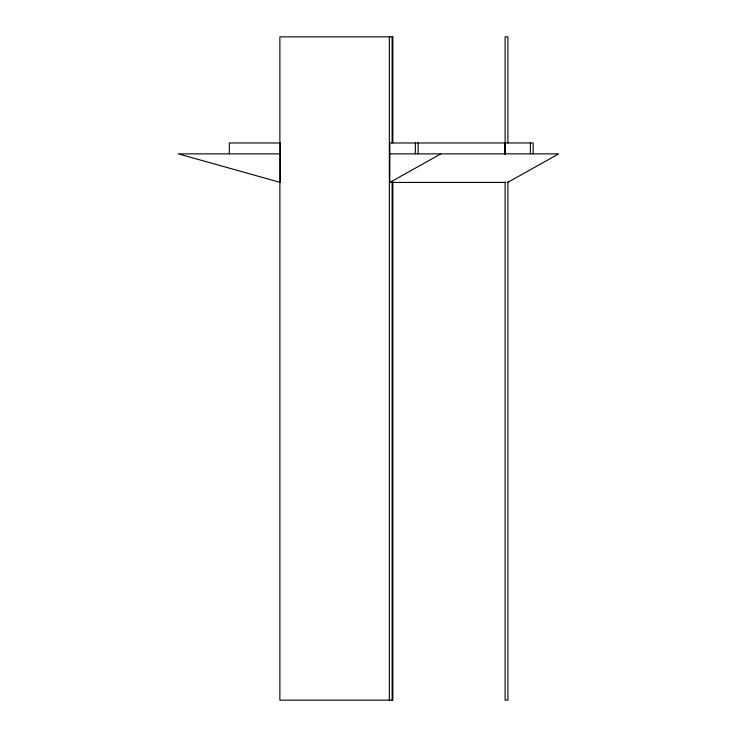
<?xml version="1.0" encoding="UTF-8"?>
<svg xmlns="http://www.w3.org/2000/svg" width="737" height="737" viewBox="0 0 737 737"><rect width="100%" height="100%" fill="white"/><g stroke="black" fill="none" stroke-linecap="round" stroke-linejoin="round"><path stroke-width="1.11" d="M533.173 153.867L533.173 142.978L389.827 142.978L389.827 182.435L440.846 153.867M507.655 182.435L558.683 153.867L389.827 153.867M280.364 153.867L178.317 153.867L280.364 182.435L280.364 142.978L229.345 142.978L229.345 153.867M389.827 182.435L505.37 182.435M530.382 142.978L530.382 153.867M507.904 142.794L507.904 36.85L505.112 36.85L505.112 154.309M507.904 181.947L507.904 700.15L505.112 700.15L505.112 181.947M504.863 142.978L504.863 153.867M418.128 142.978L418.128 153.867M415.336 142.978L415.336 153.867M392.858 142.794L392.858 36.85L279.885 36.85L279.885 700.15L392.858 700.15L392.858 181.947M392.13 36.85L392.13 142.794M392.13 181.947L392.13 700.15M389.339 36.85L389.339 700.15"/></g></svg>
